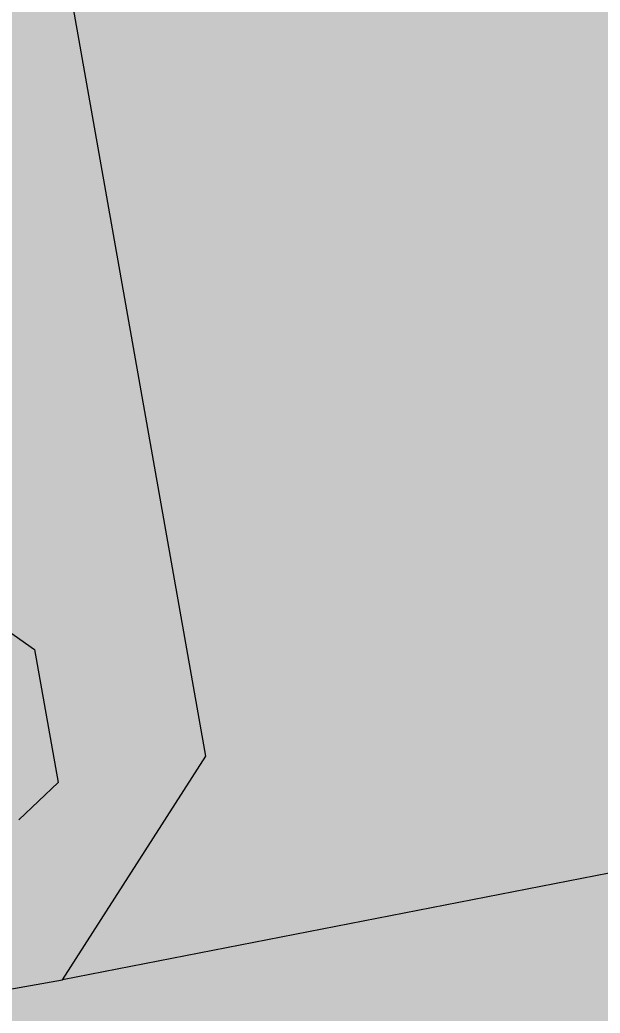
# Model space of a CAD drawing. Header units: millimetres. Extents: x 0 to 9483559, y -180456 to 305735.
# Drawn here: x 457319.24 to 457323.95, y 26984.81 to 26992.88 of the extents above; entities that cross this region are included whole.
import ezdxf
from ezdxf.enums import TextEntityAlignment as Align

# ---------------------------------------------------------------- set-up
doc = ezdxf.new("R2018")
doc.units = ezdxf.units.MM
for name, color, linetype, lineweight in [('АР_Маркер экспликации', 239, 'Continuous', 13), ('АР_Номер помещения', 250, 'Continuous', 9), ('АР_Размеры', 175, 'Continuous', 9), ('АР_Сущ Несущая стена', 250, 'Continuous', 50)]:
    doc.layers.add(name, color=color, linetype=linetype, lineweight=lineweight)
doc.layers.add('АР_Названия помещений', color=124, linetype='Continuous', lineweight=5, plot=False)
doc.layers.add('АР_Помещения_площадь', color=19, linetype='Continuous', lineweight=9, plot=False)
doc.styles.add('ISOCPEUR', font='', dxfattribs={"height": 250})
doc.styles.get("Standard").update_dxf_attribs({"font": 'GOST.TTF'})
doc.styles.get('ISOCPEUR').set_extended_font_data('ISOCPEUR', italic=True)

# ---------------------------------------------------------------- blocks, each defined once
blk = doc.blocks.new('*U333')
at = {"color": 7, "style": 'ISOCPEUR', "width": 0.7, "flags": 1}
blk.add_attdef('КАТЕГОРИЯ', (-499.1655, -2092.1864), '', height=250, dxfattribs=at)
at = {"layer": 'АР_Номер помещения', "color": 7, "style": 'ISOCPEUR', "width": 0.7}
blk.add_attdef('НОМЕР_ПОМЕЩЕНИЯ', text='', height=300, dxfattribs=at).set_placement((-13874.5004, 6637.5515), align=Align.MIDDLE_CENTER)
at = {"layer": 'АР_Помещения_площадь', "color": 7, "lineweight": 30, "width": 0.7, "flags": 104}
blk.add_attdef('ИМЯ_ПОМЕЩЕНИЯ', text='', height=100, dxfattribs=at).set_placement((157.6277, 1217.1414), align=Align.MIDDLE_CENTER)
at = {"layer": 'АР_Помещения_площадь', "color": 7, "style": 'ISOCPEUR', "width": 0.7}
blk.add_attdef('ПЛОЩАДЬ_ПОМЕЩЕНИЯ', text='', height=200, dxfattribs=at).set_placement((-12654.5821, 407.6716), align=Align.MIDDLE_RIGHT)
blk = doc.blocks.new('*U327')
at = {"color": 7, "style": 'ISOCPEUR', "width": 0.7, "flags": 1}
blk.add_attdef('КАТЕГОРИЯ', (-499.1655, -2092.1864), '', height=250, dxfattribs=at)
at = {"layer": 'АР_Номер помещения', "color": 7, "style": 'ISOCPEUR', "width": 0.7}
blk.add_attdef('НОМЕР_ПОМЕЩЕНИЯ', text='', height=300, dxfattribs=at).set_placement((-17424.9012, 1870.773), align=Align.MIDDLE_CENTER)
at = {"layer": 'АР_Помещения_площадь', "color": 7, "lineweight": 30, "width": 0.7, "flags": 104}
blk.add_attdef('ИМЯ_ПОМЕЩЕНИЯ', text='', height=100, dxfattribs=at).set_placement((157.6277, 1217.1414), align=Align.MIDDLE_CENTER)
at = {"layer": 'АР_Помещения_площадь', "color": 7, "style": 'ISOCPEUR', "width": 0.7}
blk.add_attdef('ПЛОЩАДЬ_ПОМЕЩЕНИЯ', text='', height=200, dxfattribs=at).set_placement((-12452.8113, 399.3563), align=Align.MIDDLE_RIGHT)

msp = doc.modelspace()

# ---------------------------------------------------------------- linework, layer by layer
at = {"layer": 'АР_Размеры', "color": 5, "lineweight": 9, "ltscale": 150}
msp.add_line((459358.7394, 27383.12), (457319.5867, 26985.0779), dxfattribs=at)
msp.add_line((459358.7394, 27383.12), (457319.5867, 26985.0779), dxfattribs=at)
msp.add_line((459358.7394, 27383.12), (457319.5867, 26985.0779), dxfattribs=at)
msp.add_line((459358.7394, 27383.12), (457319.5867, 26985.0779), dxfattribs=at)
msp.add_line((459358.7394, 27383.12), (457319.5867, 26985.0779), dxfattribs=at)
msp.add_line((459358.7394, 27383.12), (457319.5867, 26985.0779), dxfattribs=at)
msp.add_line((459358.7394, 27383.12), (457319.5867, 26985.0779), dxfattribs=at)
msp.add_line((459358.7394, 27383.12), (457319.5867, 26985.0779), dxfattribs=at)
msp.add_line((459358.7394, 27383.12), (457319.5867, 26985.0779), dxfattribs=at)
msp.add_line((459358.7394, 27383.12), (457319.5867, 26985.0779), dxfattribs=at)
msp.add_line((459358.7394, 27383.12), (457319.5867, 26985.0779), dxfattribs=at)
msp.add_line((459358.7394, 27383.12), (457319.5867, 26985.0779), dxfattribs=at)
msp.add_line((459358.7394, 27383.12), (457319.5867, 26985.0779), dxfattribs=at)
msp.add_line((459358.7394, 27383.12), (457319.5867, 26985.0779), dxfattribs=at)
msp.add_line((459358.7394, 27383.12), (457319.5867, 26985.0779), dxfattribs=at)
msp.add_line((459358.7394, 27383.12), (457319.5867, 26985.0779), dxfattribs=at)
msp.add_line((459358.7394, 27383.12), (457319.5867, 26985.0779), dxfattribs=at)
msp.add_line((459358.7394, 27383.12), (457319.5867, 26985.0779), dxfattribs=at)
msp.add_line((459358.7394, 27383.12), (457319.5867, 26985.0779), dxfattribs=at)
msp.add_line((459358.7394, 27383.12), (457319.5867, 26985.0779), dxfattribs=at)
msp.add_line((459358.7394, 27383.12), (457319.5867, 26985.0779), dxfattribs=at)
msp.add_line((459358.7394, 27383.12), (457319.5867, 26985.0779), dxfattribs=at)
msp.add_line((459358.7394, 27383.12), (457319.5867, 26985.0779), dxfattribs=at)
msp.add_line((459358.7394, 27383.12), (457319.5867, 26985.0779), dxfattribs=at)
msp.add_line((459358.7394, 27383.12), (457319.5867, 26985.0779), dxfattribs=at)
msp.add_line((459358.7394, 27383.12), (457319.5867, 26985.0779), dxfattribs=at)
msp.add_line((459358.7394, 27383.12), (457319.5867, 26985.0779), dxfattribs=at)
msp.add_line((459358.7394, 27383.12), (457319.5867, 26985.0779), dxfattribs=at)
msp.add_line((459358.7394, 27383.12), (457319.5867, 26985.0779), dxfattribs=at)
msp.add_line((459358.7394, 27383.12), (457319.5867, 26985.0779), dxfattribs=at)
msp.add_line((459358.7394, 27383.12), (457319.5867, 26985.0779), dxfattribs=at)
msp.add_line((459358.7394, 27383.12), (457319.5867, 26985.0779), dxfattribs=at)
msp.add_line((459358.7394, 27383.12), (457319.5867, 26985.0779), dxfattribs=at)
msp.add_line((459358.7394, 27383.12), (457319.5867, 26985.0779), dxfattribs=at)
msp.add_line((459358.7394, 27383.12), (457319.5867, 26985.0779), dxfattribs=at)
msp.add_line((459358.7394, 27383.12), (457319.5867, 26985.0779), dxfattribs=at)
msp.add_line((459358.7394, 27383.12), (457319.5867, 26985.0779), dxfattribs=at)
msp.add_line((459358.7394, 27383.12), (457319.5867, 26985.0779), dxfattribs=at)
msp.add_line((459358.7394, 27383.12), (457319.5867, 26985.0779), dxfattribs=at)
msp.add_line((459358.7394, 27383.12), (457319.5867, 26985.0779), dxfattribs=at)
msp.add_line((459358.7394, 27383.12), (457319.5867, 26985.0779), dxfattribs=at)
msp.add_line((459358.7394, 27383.12), (457319.5867, 26985.0779), dxfattribs=at)
msp.add_line((459358.7394, 27383.12), (457319.5867, 26985.0779), dxfattribs=at)
msp.add_line((459358.7394, 27383.12), (457319.5867, 26985.0779), dxfattribs=at)
msp.add_line((459358.7394, 27383.12), (457319.5867, 26985.0779), dxfattribs=at)
msp.add_line((459358.7394, 27383.12), (457319.5867, 26985.0779), dxfattribs=at)
msp.add_line((459358.7394, 27383.12), (457319.5867, 26985.0779), dxfattribs=at)
msp.add_line((459358.7394, 27383.12), (457319.5867, 26985.0779), dxfattribs=at)
msp.add_line((459358.7394, 27383.12), (457319.5867, 26985.0779), dxfattribs=at)
msp.add_line((459358.7394, 27383.12), (457319.5867, 26985.0779), dxfattribs=at)
msp.add_line((459358.7394, 27383.12), (457319.5867, 26985.0779), dxfattribs=at)
msp.add_line((459358.7394, 27383.12), (457319.5867, 26985.0779), dxfattribs=at)
msp.add_line((459358.7394, 27383.12), (457319.5867, 26985.0779), dxfattribs=at)
msp.add_line((459358.7394, 27383.12), (457319.5867, 26985.0779), dxfattribs=at)
msp.add_line((459358.7394, 27383.12), (457319.5867, 26985.0779), dxfattribs=at)
msp.add_line((459358.7394, 27383.12), (457319.5867, 26985.0779), dxfattribs=at)
msp.add_line((459358.7394, 27383.12), (457319.5867, 26985.0779), dxfattribs=at)
msp.add_line((459358.7394, 27383.12), (457319.5867, 26985.0779), dxfattribs=at)
msp.add_line((459358.7394, 27383.12), (457319.5867, 26985.0779), dxfattribs=at)
msp.add_line((459358.7394, 27383.12), (457319.5867, 26985.0779), dxfattribs=at)
msp.add_line((459358.7394, 27383.12), (457319.5867, 26985.0779), dxfattribs=at)
msp.add_line((459358.7394, 27383.12), (457319.5867, 26985.0779), dxfattribs=at)
msp.add_line((459358.7394, 27383.12), (457319.5867, 26985.0779), dxfattribs=at)
msp.add_line((459358.7394, 27383.12), (457319.5867, 26985.0779), dxfattribs=at)
msp.add_line((459358.7394, 27383.12), (457319.5867, 26985.0779), dxfattribs=at)
msp.add_line((459358.7394, 27383.12), (457319.5867, 26985.0779), dxfattribs=at)
msp.add_line((459358.7394, 27383.12), (457319.5867, 26985.0779), dxfattribs=at)
msp.add_line((459358.7394, 27383.12), (457319.5867, 26985.0779), dxfattribs=at)
msp.add_line((459358.7394, 27383.12), (457319.5867, 26985.0779), dxfattribs=at)
msp.add_line((459358.7394, 27383.12), (457319.5867, 26985.0779), dxfattribs=at)
msp.add_line((459358.7394, 27383.12), (457319.5867, 26985.0779), dxfattribs=at)
msp.add_line((459358.7394, 27383.12), (457319.5867, 26985.0779), dxfattribs=at)
msp.add_line((459358.7394, 27383.12), (457319.5867, 26985.0779), dxfattribs=at)
msp.add_line((459358.7394, 27383.12), (457319.5867, 26985.0779), dxfattribs=at)
msp.add_line((459358.7394, 27383.12), (457319.5867, 26985.0779), dxfattribs=at)
msp.add_line((459358.7394, 27383.12), (457319.5867, 26985.0779), dxfattribs=at)
msp.add_line((459358.7394, 27383.12), (457319.5867, 26985.0779), dxfattribs=at)
msp.add_line((459358.7394, 27383.12), (457319.5867, 26985.0779), dxfattribs=at)
msp.add_line((459358.7394, 27383.12), (457319.5867, 26985.0779), dxfattribs=at)
msp.add_line((459358.7394, 27383.12), (457319.5867, 26985.0779), dxfattribs=at)
msp.add_line((459358.7394, 27383.12), (457319.5867, 26985.0779), dxfattribs=at)
msp.add_line((459358.7394, 27383.12), (457319.5867, 26985.0779), dxfattribs=at)
msp.add_line((459358.7394, 27383.12), (457319.5867, 26985.0779), dxfattribs=at)
msp.add_line((459358.7394, 27383.12), (457319.5867, 26985.0779), dxfattribs=at)
msp.add_line((459358.7394, 27383.12), (457319.5867, 26985.0779), dxfattribs=at)
msp.add_line((459358.7394, 27383.12), (457319.5867, 26985.0779), dxfattribs=at)
msp.add_line((459358.7394, 27383.12), (457319.5867, 26985.0779), dxfattribs=at)
msp.add_line((459358.7394, 27383.12), (457319.5867, 26985.0779), dxfattribs=at)
msp.add_line((459358.7394, 27383.12), (457319.5867, 26985.0779), dxfattribs=at)
msp.add_line((459358.7394, 27383.12), (457319.5867, 26985.0779), dxfattribs=at)
msp.add_line((459358.7394, 27383.12), (457319.5867, 26985.0779), dxfattribs=at)
msp.add_line((459358.7394, 27383.12), (457319.5867, 26985.0779), dxfattribs=at)
msp.add_line((459358.7394, 27383.12), (457319.5867, 26985.0779), dxfattribs=at)
msp.add_line((459358.7394, 27383.12), (457319.5867, 26985.0779), dxfattribs=at)
msp.add_line((459358.7394, 27383.12), (457319.5867, 26985.0779), dxfattribs=at)
msp.add_line((459358.7394, 27383.12), (457319.5867, 26985.0779), dxfattribs=at)
msp.add_line((459358.7394, 27383.12), (457319.5867, 26985.0779), dxfattribs=at)
msp.add_line((459358.7394, 27383.12), (457319.5867, 26985.0779), dxfattribs=at)
msp.add_line((459358.7394, 27383.12), (457319.5867, 26985.0779), dxfattribs=at)
msp.add_line((459358.7394, 27383.12), (457319.5867, 26985.0779), dxfattribs=at)
msp.add_line((459358.7394, 27383.12), (457319.5867, 26985.0779), dxfattribs=at)
msp.add_line((459358.7394, 27383.12), (457319.5867, 26985.0779), dxfattribs=at)
msp.add_line((459358.7394, 27383.12), (457319.5867, 26985.0779), dxfattribs=at)
msp.add_line((459358.7394, 27383.12), (457319.5867, 26985.0779), dxfattribs=at)
msp.add_line((459358.7394, 27383.12), (457319.5867, 26985.0779), dxfattribs=at)
msp.add_line((459358.7394, 27383.12), (457319.5867, 26985.0779), dxfattribs=at)
msp.add_line((459358.7394, 27383.12), (457319.5867, 26985.0779), dxfattribs=at)
msp.add_line((459358.7394, 27383.12), (457319.5867, 26985.0779), dxfattribs=at)
msp.add_line((459358.7394, 27383.12), (457319.5867, 26985.0779), dxfattribs=at)
msp.add_line((459358.7394, 27383.12), (457319.5867, 26985.0779), dxfattribs=at)
msp.add_line((459358.7394, 27383.12), (457319.5867, 26985.0779), dxfattribs=at)
msp.add_line((459358.7394, 27383.12), (457319.5867, 26985.0779), dxfattribs=at)
msp.add_line((459358.7394, 27383.12), (457319.5867, 26985.0779), dxfattribs=at)
msp.add_line((459358.7394, 27383.12), (457319.5867, 26985.0779), dxfattribs=at)
msp.add_line((459358.7394, 27383.12), (457319.5867, 26985.0779), dxfattribs=at)
msp.add_line((459358.7394, 27383.12), (457319.5867, 26985.0779), dxfattribs=at)
msp.add_line((459358.7394, 27383.12), (457319.5867, 26985.0779), dxfattribs=at)
msp.add_line((459358.7394, 27383.12), (457319.5867, 26985.0779), dxfattribs=at)
msp.add_line((459358.7394, 27383.12), (457319.5867, 26985.0779), dxfattribs=at)
msp.add_line((459358.7394, 27383.12), (457319.5867, 26985.0779), dxfattribs=at)
msp.add_line((459358.7394, 27383.12), (457319.5867, 26985.0779), dxfattribs=at)
msp.add_line((459358.7394, 27383.12), (457319.5867, 26985.0779), dxfattribs=at)
msp.add_line((459358.7394, 27383.12), (457319.5867, 26985.0779), dxfattribs=at)
msp.add_line((459358.7394, 27383.12), (457319.5867, 26985.0779), dxfattribs=at)
msp.add_line((459358.7394, 27383.12), (457319.5867, 26985.0779), dxfattribs=at)
msp.add_line((459358.7394, 27383.12), (457319.5867, 26985.0779), dxfattribs=at)
msp.add_line((459358.7394, 27383.12), (457319.5867, 26985.0779), dxfattribs=at)
msp.add_line((459358.7394, 27383.12), (457319.5867, 26985.0779), dxfattribs=at)
msp.add_line((459358.7394, 27383.12), (457319.5867, 26985.0779), dxfattribs=at)
msp.add_line((459358.7394, 27383.12), (457319.5867, 26985.0779), dxfattribs=at)
msp.add_line((459358.7394, 27383.12), (457319.5867, 26985.0779), dxfattribs=at)
msp.add_line((459358.7394, 27383.12), (457319.5867, 26985.0779), dxfattribs=at)
msp.add_line((459358.7394, 27383.12), (457319.5867, 26985.0779), dxfattribs=at)
msp.add_line((459358.7394, 27383.12), (457319.5867, 26985.0779), dxfattribs=at)
msp.add_line((459358.7394, 27383.12), (457319.5867, 26985.0779), dxfattribs=at)
msp.add_line((459358.7394, 27383.12), (457319.5867, 26985.0779), dxfattribs=at)
msp.add_line((459358.7394, 27383.12), (457319.5867, 26985.0779), dxfattribs=at)
msp.add_line((459358.7394, 27383.12), (457319.5867, 26985.0779), dxfattribs=at)
msp.add_line((459358.7394, 27383.12), (457319.5867, 26985.0779), dxfattribs=at)
msp.add_line((459358.7394, 27383.12), (457319.5867, 26985.0779), dxfattribs=at)
msp.add_line((459358.7394, 27383.12), (457319.5867, 26985.0779), dxfattribs=at)
msp.add_line((459358.7394, 27383.12), (457319.5867, 26985.0779), dxfattribs=at)
msp.add_line((459358.7394, 27383.12), (457319.5867, 26985.0779), dxfattribs=at)
msp.add_line((459358.7394, 27383.12), (457319.5867, 26985.0779), dxfattribs=at)
msp.add_line((459358.7394, 27383.12), (457319.5867, 26985.0779), dxfattribs=at)
msp.add_line((459358.7394, 27383.12), (457319.5867, 26985.0779), dxfattribs=at)
msp.add_line((459358.7394, 27383.12), (457319.5867, 26985.0779), dxfattribs=at)
msp.add_line((459358.7394, 27383.12), (457319.5867, 26985.0779), dxfattribs=at)
msp.add_line((459358.7394, 27383.12), (457319.5867, 26985.0779), dxfattribs=at)
msp.add_line((459358.7394, 27383.12), (457319.5867, 26985.0779), dxfattribs=at)
msp.add_line((459358.7394, 27383.12), (457319.5867, 26985.0779), dxfattribs=at)
msp.add_line((459358.7394, 27383.12), (457319.5867, 26985.0779), dxfattribs=at)
msp.add_line((459358.7394, 27383.12), (457319.5867, 26985.0779), dxfattribs=at)
msp.add_line((459358.7394, 27383.12), (457319.5867, 26985.0779), dxfattribs=at)
msp.add_line((459358.7394, 27383.12), (457319.5867, 26985.0779), dxfattribs=at)
msp.add_line((459358.7394, 27383.12), (457319.5867, 26985.0779), dxfattribs=at)
msp.add_line((459358.7394, 27383.12), (457319.5867, 26985.0779), dxfattribs=at)
msp.add_line((459358.7394, 27383.12), (457319.5867, 26985.0779), dxfattribs=at)
msp.add_line((459358.7394, 27383.12), (457319.5867, 26985.0779), dxfattribs=at)
msp.add_line((459358.7394, 27383.12), (457319.5867, 26985.0779), dxfattribs=at)
msp.add_line((459358.7394, 27383.12), (457319.5867, 26985.0779), dxfattribs=at)
msp.add_line((459358.7394, 27383.12), (457319.5867, 26985.0779), dxfattribs=at)
msp.add_line((459358.7394, 27383.12), (457319.5867, 26985.0779), dxfattribs=at)
msp.add_line((459358.7394, 27383.12), (457319.5867, 26985.0779), dxfattribs=at)
msp.add_line((459358.7394, 27383.12), (457319.5867, 26985.0779), dxfattribs=at)
msp.add_line((459358.7394, 27383.12), (457319.5867, 26985.0779), dxfattribs=at)
msp.add_line((459358.7394, 27383.12), (457319.5867, 26985.0779), dxfattribs=at)
msp.add_line((459358.7394, 27383.12), (457319.5867, 26985.0779), dxfattribs=at)
msp.add_line((459358.7394, 27383.12), (457319.5867, 26985.0779), dxfattribs=at)
msp.add_line((459358.7394, 27383.12), (457319.5867, 26985.0779), dxfattribs=at)
msp.add_line((459358.7394, 27383.12), (457319.5867, 26985.0779), dxfattribs=at)
msp.add_line((459358.7394, 27383.12), (457319.5867, 26985.0779), dxfattribs=at)
msp.add_line((459358.7394, 27383.12), (457319.5867, 26985.0779), dxfattribs=at)
msp.add_line((459358.7394, 27383.12), (457319.5867, 26985.0779), dxfattribs=at)
msp.add_line((459358.7394, 27383.12), (457319.5867, 26985.0779), dxfattribs=at)
at = {"layer": 'АР_Размеры', "color": 5, "lineweight": 9, "ltscale": 100, "transparency": 33554687}
for points in [[(457259.4617, 26974.4215), (457319.5867, 26985.0779), (457320.7507, 26986.8939), (457318.3889, 27000.2196)], [(457259.4617, 26974.4215), (457319.5867, 26985.0779), (457320.7507, 26986.8939), (457318.3889, 27000.2196)], [(457259.4617, 26974.4215), (457319.5867, 26985.0779), (457320.7507, 26986.8939), (457318.3889, 27000.2196)], [(457259.4617, 26974.4215), (457319.5867, 26985.0779), (457320.7507, 26986.8939), (457318.3889, 27000.2196)], [(457259.4617, 26974.4215), (457319.5867, 26985.0779), (457320.7507, 26986.8939), (457318.3889, 27000.2196)], [(457259.4617, 26974.4215), (457319.5867, 26985.0779), (457320.7507, 26986.8939), (457318.3889, 27000.2196)], [(457259.4617, 26974.4215), (457319.5867, 26985.0779), (457320.7507, 26986.8939), (457318.3889, 27000.2196)], [(457259.4617, 26974.4215), (457319.5867, 26985.0779), (457320.7507, 26986.8939), (457318.3889, 27000.2196)], [(457259.4617, 26974.4215), (457319.5867, 26985.0779), (457320.7507, 26986.8939), (457318.3889, 27000.2196)], [(457259.4617, 26974.4215), (457319.5867, 26985.0779), (457320.7507, 26986.8939), (457318.3889, 27000.2196)], [(457259.4617, 26974.4215), (457319.5867, 26985.0779), (457320.7507, 26986.8939), (457318.3889, 27000.2196)], [(457259.4617, 26974.4215), (457319.5867, 26985.0779), (457320.7507, 26986.8939), (457318.3889, 27000.2196)], [(457259.4617, 26974.4215), (457319.5867, 26985.0779), (457320.7507, 26986.8939), (457318.3889, 27000.2196)], [(457259.4617, 26974.4215), (457319.5867, 26985.0779), (457320.7507, 26986.8939), (457318.3889, 27000.2196)], [(457259.4617, 26974.4215), (457319.5867, 26985.0779), (457320.7507, 26986.8939), (457318.3889, 27000.2196)], [(457259.4617, 26974.4215), (457319.5867, 26985.0779), (457320.7507, 26986.8939), (457318.3889, 27000.2196)], [(457259.4617, 26974.4215), (457319.5867, 26985.0779), (457320.7507, 26986.8939), (457318.3889, 27000.2196)], [(457259.4617, 26974.4215), (457319.5867, 26985.0779), (457320.7507, 26986.8939), (457318.3889, 27000.2196)], [(457259.4617, 26974.4215), (457319.5867, 26985.0779), (457320.7507, 26986.8939), (457318.3889, 27000.2196)], [(457259.4617, 26974.4215), (457319.5867, 26985.0779), (457320.7507, 26986.8939), (457318.3889, 27000.2196)], [(457259.4617, 26974.4215), (457319.5867, 26985.0779), (457320.7507, 26986.8939), (457318.3889, 27000.2196)], [(457259.4617, 26974.4215), (457319.5867, 26985.0779), (457320.7507, 26986.8939), (457318.3889, 27000.2196)], [(457259.4617, 26974.4215), (457319.5867, 26985.0779), (457320.7507, 26986.8939), (457318.3889, 27000.2196)], [(457259.4617, 26974.4215), (457319.5867, 26985.0779), (457320.7507, 26986.8939), (457318.3889, 27000.2196)], [(457259.4617, 26974.4215), (457319.5867, 26985.0779), (457320.7507, 26986.8939), (457318.3889, 27000.2196)], [(457259.4617, 26974.4215), (457319.5867, 26985.0779), (457320.7507, 26986.8939), (457318.3889, 27000.2196)], [(457259.4617, 26974.4215), (457319.5867, 26985.0779), (457320.7507, 26986.8939), (457318.3889, 27000.2196)], [(457259.4617, 26974.4215), (457319.5867, 26985.0779), (457320.7507, 26986.8939), (457318.3889, 27000.2196)], [(457259.4617, 26974.4215), (457319.5867, 26985.0779), (457320.7507, 26986.8939), (457318.3889, 27000.2196)], [(457259.4617, 26974.4215), (457319.5867, 26985.0779), (457320.7507, 26986.8939), (457318.3889, 27000.2196)], [(457259.4617, 26974.4215), (457319.5867, 26985.0779), (457320.7507, 26986.8939), (457318.3889, 27000.2196)], [(457259.4617, 26974.4215), (457319.5867, 26985.0779), (457320.7507, 26986.8939), (457318.3889, 27000.2196)], [(457259.4617, 26974.4215), (457319.5867, 26985.0779), (457320.7507, 26986.8939), (457318.3889, 27000.2196)], [(457259.4617, 26974.4215), (457319.5867, 26985.0779), (457320.7507, 26986.8939), (457318.3889, 27000.2196)], [(457259.4617, 26974.4215), (457319.5867, 26985.0779), (457320.7507, 26986.8939), (457318.3889, 27000.2196)], [(457259.4617, 26974.4215), (457319.5867, 26985.0779), (457320.7507, 26986.8939), (457318.3889, 27000.2196)], [(457259.4617, 26974.4215), (457319.5867, 26985.0779), (457320.7507, 26986.8939), (457318.3889, 27000.2196)], [(457259.4617, 26974.4215), (457319.5867, 26985.0779), (457320.7507, 26986.8939), (457318.3889, 27000.2196)], [(457259.4617, 26974.4215), (457319.5867, 26985.0779), (457320.7507, 26986.8939), (457318.3889, 27000.2196)], [(457259.4617, 26974.4215), (457319.5867, 26985.0779), (457320.7507, 26986.8939), (457318.3889, 27000.2196)], [(457259.4617, 26974.4215), (457319.5867, 26985.0779), (457320.7507, 26986.8939), (457318.3889, 27000.2196)], [(457259.4617, 26974.4215), (457319.5867, 26985.0779), (457320.7507, 26986.8939), (457318.3889, 27000.2196)], [(457259.4617, 26974.4215), (457319.5867, 26985.0779), (457320.7507, 26986.8939), (457318.3889, 27000.2196)], [(457259.4617, 26974.4215), (457319.5867, 26985.0779), (457320.7507, 26986.8939), (457318.3889, 27000.2196)], [(457259.4617, 26974.4215), (457319.5867, 26985.0779), (457320.7507, 26986.8939), (457318.3889, 27000.2196)], [(457259.4617, 26974.4215), (457319.5867, 26985.0779), (457320.7507, 26986.8939), (457318.3889, 27000.2196)], [(457259.4617, 26974.4215), (457319.5867, 26985.0779), (457320.7507, 26986.8939), (457318.3889, 27000.2196)], [(457259.4617, 26974.4215), (457319.5867, 26985.0779), (457320.7507, 26986.8939), (457318.3889, 27000.2196)], [(457259.4617, 26974.4215), (457319.5867, 26985.0779), (457320.7507, 26986.8939), (457318.3889, 27000.2196)], [(457259.4617, 26974.4215), (457319.5867, 26985.0779), (457320.7507, 26986.8939), (457318.3889, 27000.2196)], [(457259.4617, 26974.4215), (457319.5867, 26985.0779), (457320.7507, 26986.8939), (457318.3889, 27000.2196)], [(457259.4617, 26974.4215), (457319.5867, 26985.0779), (457320.7507, 26986.8939), (457318.3889, 27000.2196)], [(457259.4617, 26974.4215), (457319.5867, 26985.0779), (457320.7507, 26986.8939), (457318.3889, 27000.2196)], [(457259.4617, 26974.4215), (457319.5867, 26985.0779), (457320.7507, 26986.8939), (457318.3889, 27000.2196)], [(457259.4617, 26974.4215), (457319.5867, 26985.0779), (457320.7507, 26986.8939), (457318.3889, 27000.2196)], [(457259.4617, 26974.4215), (457319.5867, 26985.0779), (457320.7507, 26986.8939), (457318.3889, 27000.2196)], [(457259.4617, 26974.4215), (457319.5867, 26985.0779), (457320.7507, 26986.8939), (457318.3889, 27000.2196)], [(457259.4617, 26974.4215), (457319.5867, 26985.0779), (457320.7507, 26986.8939), (457318.3889, 27000.2196)], [(457259.4617, 26974.4215), (457319.5867, 26985.0779), (457320.7507, 26986.8939), (457318.3889, 27000.2196)], [(457259.4617, 26974.4215), (457319.5867, 26985.0779), (457320.7507, 26986.8939), (457318.3889, 27000.2196)], [(457259.4617, 26974.4215), (457319.5867, 26985.0779), (457320.7507, 26986.8939), (457318.3889, 27000.2196)], [(457259.4617, 26974.4215), (457319.5867, 26985.0779), (457320.7507, 26986.8939), (457318.3889, 27000.2196)], [(457259.4617, 26974.4215), (457319.5867, 26985.0779), (457320.7507, 26986.8939), (457318.3889, 27000.2196)], [(457259.4617, 26974.4215), (457319.5867, 26985.0779), (457320.7507, 26986.8939), (457318.3889, 27000.2196)], [(457259.4617, 26974.4215), (457319.5867, 26985.0779), (457320.7507, 26986.8939), (457318.3889, 27000.2196)], [(457259.4617, 26974.4215), (457319.5867, 26985.0779), (457320.7507, 26986.8939), (457318.3889, 27000.2196)], [(457259.4617, 26974.4215), (457319.5867, 26985.0779), (457320.7507, 26986.8939), (457318.3889, 27000.2196)], [(457259.4617, 26974.4215), (457319.5867, 26985.0779), (457320.7507, 26986.8939), (457318.3889, 27000.2196)], [(457259.4617, 26974.4215), (457319.5867, 26985.0779), (457320.7507, 26986.8939), (457318.3889, 27000.2196)], [(457259.4617, 26974.4215), (457319.5867, 26985.0779), (457320.7507, 26986.8939), (457318.3889, 27000.2196)], [(457259.4617, 26974.4215), (457319.5867, 26985.0779), (457320.7507, 26986.8939), (457318.3889, 27000.2196)], [(457259.4617, 26974.4215), (457319.5867, 26985.0779), (457320.7507, 26986.8939), (457318.3889, 27000.2196)], [(457259.4617, 26974.4215), (457319.5867, 26985.0779), (457320.7507, 26986.8939), (457318.3889, 27000.2196)], [(457259.4617, 26974.4215), (457319.5867, 26985.0779), (457320.7507, 26986.8939), (457318.3889, 27000.2196)], [(457259.4617, 26974.4215), (457319.5867, 26985.0779), (457320.7507, 26986.8939), (457318.3889, 27000.2196)], [(457259.4617, 26974.4215), (457319.5867, 26985.0779), (457320.7507, 26986.8939), (457318.3889, 27000.2196)], [(457259.4617, 26974.4215), (457319.5867, 26985.0779), (457320.7507, 26986.8939), (457318.3889, 27000.2196)], [(457259.4617, 26974.4215), (457319.5867, 26985.0779), (457320.7507, 26986.8939), (457318.3889, 27000.2196)], [(457259.4617, 26974.4215), (457319.5867, 26985.0779), (457320.7507, 26986.8939), (457318.3889, 27000.2196)], [(457259.4617, 26974.4215), (457319.5867, 26985.0779), (457320.7507, 26986.8939), (457318.3889, 27000.2196)], [(457259.4617, 26974.4215), (457319.5867, 26985.0779), (457320.7507, 26986.8939), (457318.3889, 27000.2196)], [(457259.4617, 26974.4215), (457319.5867, 26985.0779), (457320.7507, 26986.8939), (457318.3889, 27000.2196)], [(457259.4617, 26974.4215), (457319.5867, 26985.0779), (457320.7507, 26986.8939), (457318.3889, 27000.2196)], [(457259.4617, 26974.4215), (457319.5867, 26985.0779), (457320.7507, 26986.8939), (457318.3889, 27000.2196)], [(457259.4617, 26974.4215), (457319.5867, 26985.0779), (457320.7507, 26986.8939), (457318.3889, 27000.2196)], [(457259.4617, 26974.4215), (457319.5867, 26985.0779), (457320.7507, 26986.8939), (457318.3889, 27000.2196)], [(457259.4617, 26974.4215), (457319.5867, 26985.0779), (457320.7507, 26986.8939), (457318.3889, 27000.2196)], [(457259.4617, 26974.4215), (457319.5867, 26985.0779), (457320.7507, 26986.8939), (457318.3889, 27000.2196)], [(457259.4617, 26974.4215), (457319.5867, 26985.0779), (457320.7507, 26986.8939), (457318.3889, 27000.2196)], [(457259.4617, 26974.4215), (457319.5867, 26985.0779), (457320.7507, 26986.8939), (457318.3889, 27000.2196)], [(457259.4617, 26974.4215), (457319.5867, 26985.0779), (457320.7507, 26986.8939), (457318.3889, 27000.2196)], [(457259.4617, 26974.4215), (457319.5867, 26985.0779), (457320.7507, 26986.8939), (457318.3889, 27000.2196)], [(457259.4617, 26974.4215), (457319.5867, 26985.0779), (457320.7507, 26986.8939), (457318.3889, 27000.2196)], [(457259.4617, 26974.4215), (457319.5867, 26985.0779), (457320.7507, 26986.8939), (457318.3889, 27000.2196)], [(457259.4617, 26974.4215), (457319.5867, 26985.0779), (457320.7507, 26986.8939), (457318.3889, 27000.2196)], [(457259.4617, 26974.4215), (457319.5867, 26985.0779), (457320.7507, 26986.8939), (457318.3889, 27000.2196)], [(457259.4617, 26974.4215), (457319.5867, 26985.0779), (457320.7507, 26986.8939), (457318.3889, 27000.2196)], [(457259.4617, 26974.4215), (457319.5867, 26985.0779), (457320.7507, 26986.8939), (457318.3889, 27000.2196)], [(457259.4617, 26974.4215), (457319.5867, 26985.0779), (457320.7507, 26986.8939), (457318.3889, 27000.2196)], [(457259.4617, 26974.4215), (457319.5867, 26985.0779), (457320.7507, 26986.8939), (457318.3889, 27000.2196)], [(457259.4617, 26974.4215), (457319.5867, 26985.0779), (457320.7507, 26986.8939), (457318.3889, 27000.2196)], [(457259.4617, 26974.4215), (457319.5867, 26985.0779), (457320.7507, 26986.8939), (457318.3889, 27000.2196)], [(457259.4617, 26974.4215), (457319.5867, 26985.0779), (457320.7507, 26986.8939), (457318.3889, 27000.2196)], [(457259.4617, 26974.4215), (457319.5867, 26985.0779), (457320.7507, 26986.8939), (457318.3889, 27000.2196)], [(457259.4617, 26974.4215), (457319.5867, 26985.0779), (457320.7507, 26986.8939), (457318.3889, 27000.2196)], [(457259.4617, 26974.4215), (457319.5867, 26985.0779), (457320.7507, 26986.8939), (457318.3889, 27000.2196)], [(457259.4617, 26974.4215), (457319.5867, 26985.0779), (457320.7507, 26986.8939), (457318.3889, 27000.2196)], [(457259.4617, 26974.4215), (457319.5867, 26985.0779), (457320.7507, 26986.8939), (457318.3889, 27000.2196)], [(457259.4617, 26974.4215), (457319.5867, 26985.0779), (457320.7507, 26986.8939), (457318.3889, 27000.2196)], [(457259.4617, 26974.4215), (457319.5867, 26985.0779), (457320.7507, 26986.8939), (457318.3889, 27000.2196)], [(457259.4617, 26974.4215), (457319.5867, 26985.0779), (457320.7507, 26986.8939), (457318.3889, 27000.2196)], [(457259.4617, 26974.4215), (457319.5867, 26985.0779), (457320.7507, 26986.8939), (457318.3889, 27000.2196)], [(457259.4617, 26974.4215), (457319.5867, 26985.0779), (457320.7507, 26986.8939), (457318.3889, 27000.2196)], [(457259.4617, 26974.4215), (457319.5867, 26985.0779), (457320.7507, 26986.8939), (457318.3889, 27000.2196)], [(457259.4617, 26974.4215), (457319.5867, 26985.0779), (457320.7507, 26986.8939), (457318.3889, 27000.2196)], [(457259.4617, 26974.4215), (457319.5867, 26985.0779), (457320.7507, 26986.8939), (457318.3889, 27000.2196)], [(457259.4617, 26974.4215), (457319.5867, 26985.0779), (457320.7507, 26986.8939), (457318.3889, 27000.2196)], [(457259.4617, 26974.4215), (457319.5867, 26985.0779), (457320.7507, 26986.8939), (457318.3889, 27000.2196)], [(457259.4617, 26974.4215), (457319.5867, 26985.0779), (457320.7507, 26986.8939), (457318.3889, 27000.2196)], [(457259.4617, 26974.4215), (457319.5867, 26985.0779), (457320.7507, 26986.8939), (457318.3889, 27000.2196)], [(457259.4617, 26974.4215), (457319.5867, 26985.0779), (457320.7507, 26986.8939), (457318.3889, 27000.2196)], [(457259.4617, 26974.4215), (457319.5867, 26985.0779), (457320.7507, 26986.8939), (457318.3889, 27000.2196)], [(457259.4617, 26974.4215), (457319.5867, 26985.0779), (457320.7507, 26986.8939), (457318.3889, 27000.2196)], [(457259.4617, 26974.4215), (457319.5867, 26985.0779), (457320.7507, 26986.8939), (457318.3889, 27000.2196)], [(457259.4617, 26974.4215), (457319.5867, 26985.0779), (457320.7507, 26986.8939), (457318.3889, 27000.2196)], [(457259.4617, 26974.4215), (457319.5867, 26985.0779), (457320.7507, 26986.8939), (457318.3889, 27000.2196)], [(457259.4617, 26974.4215), (457319.5867, 26985.0779), (457320.7507, 26986.8939), (457318.3889, 27000.2196)], [(457259.4617, 26974.4215), (457319.5867, 26985.0779), (457320.7507, 26986.8939), (457318.3889, 27000.2196)], [(457259.4617, 26974.4215), (457319.5867, 26985.0779), (457320.7507, 26986.8939), (457318.3889, 27000.2196)], [(457259.4617, 26974.4215), (457319.5867, 26985.0779), (457320.7507, 26986.8939), (457318.3889, 27000.2196)], [(457259.4617, 26974.4215), (457319.5867, 26985.0779), (457320.7507, 26986.8939), (457318.3889, 27000.2196)], [(457259.4617, 26974.4215), (457319.5867, 26985.0779), (457320.7507, 26986.8939), (457318.3889, 27000.2196)], [(457259.4617, 26974.4215), (457319.5867, 26985.0779), (457320.7507, 26986.8939), (457318.3889, 27000.2196)], [(457259.4617, 26974.4215), (457319.5867, 26985.0779), (457320.7507, 26986.8939), (457318.3889, 27000.2196)], [(457259.4617, 26974.4215), (457319.5867, 26985.0779), (457320.7507, 26986.8939), (457318.3889, 27000.2196)], [(457259.4617, 26974.4215), (457319.5867, 26985.0779), (457320.7507, 26986.8939), (457318.3889, 27000.2196)], [(457259.4617, 26974.4215), (457319.5867, 26985.0779), (457320.7507, 26986.8939), (457318.3889, 27000.2196)], [(457259.4617, 26974.4215), (457319.5867, 26985.0779), (457320.7507, 26986.8939), (457318.3889, 27000.2196)], [(457259.4617, 26974.4215), (457319.5867, 26985.0779), (457320.7507, 26986.8939), (457318.3889, 27000.2196)], [(457259.4617, 26974.4215), (457319.5867, 26985.0779), (457320.7507, 26986.8939), (457318.3889, 27000.2196)], [(457259.4617, 26974.4215), (457319.5867, 26985.0779), (457320.7507, 26986.8939), (457318.3889, 27000.2196)], [(457259.4617, 26974.4215), (457319.5867, 26985.0779), (457320.7507, 26986.8939), (457318.3889, 27000.2196)], [(457259.4617, 26974.4215), (457319.5867, 26985.0779), (457320.7507, 26986.8939), (457318.3889, 27000.2196)], [(457259.4617, 26974.4215), (457319.5867, 26985.0779), (457320.7507, 26986.8939), (457318.3889, 27000.2196)], [(457259.4617, 26974.4215), (457319.5867, 26985.0779), (457320.7507, 26986.8939), (457318.3889, 27000.2196)], [(457259.4617, 26974.4215), (457319.5867, 26985.0779), (457320.7507, 26986.8939), (457318.3889, 27000.2196)], [(457259.4617, 26974.4215), (457319.5867, 26985.0779), (457320.7507, 26986.8939), (457318.3889, 27000.2196)], [(457259.4617, 26974.4215), (457319.5867, 26985.0779), (457320.7507, 26986.8939), (457318.3889, 27000.2196)], [(457259.4617, 26974.4215), (457319.5867, 26985.0779), (457320.7507, 26986.8939), (457318.3889, 27000.2196)], [(457259.4617, 26974.4215), (457319.5867, 26985.0779), (457320.7507, 26986.8939), (457318.3889, 27000.2196)], [(457259.4617, 26974.4215), (457319.5867, 26985.0779), (457320.7507, 26986.8939), (457318.3889, 27000.2196)], [(457259.4617, 26974.4215), (457319.5867, 26985.0779), (457320.7507, 26986.8939), (457318.3889, 27000.2196)], [(457259.4617, 26974.4215), (457319.5867, 26985.0779), (457320.7507, 26986.8939), (457318.3889, 27000.2196)], [(457259.4617, 26974.4215), (457319.5867, 26985.0779), (457320.7507, 26986.8939), (457318.3889, 27000.2196)], [(457259.4617, 26974.4215), (457319.5867, 26985.0779), (457320.7507, 26986.8939), (457318.3889, 27000.2196)], [(457259.4617, 26974.4215), (457319.5867, 26985.0779), (457320.7507, 26986.8939), (457318.3889, 27000.2196)], [(457259.4617, 26974.4215), (457319.5867, 26985.0779), (457320.7507, 26986.8939), (457318.3889, 27000.2196)], [(457259.4617, 26974.4215), (457319.5867, 26985.0779), (457320.7507, 26986.8939), (457318.3889, 27000.2196)], [(457259.4617, 26974.4215), (457319.5867, 26985.0779), (457320.7507, 26986.8939), (457318.3889, 27000.2196)], [(457259.4617, 26974.4215), (457319.5867, 26985.0779), (457320.7507, 26986.8939), (457318.3889, 27000.2196)], [(457259.4617, 26974.4215), (457319.5867, 26985.0779), (457320.7507, 26986.8939), (457318.3889, 27000.2196)], [(457259.4617, 26974.4215), (457319.5867, 26985.0779), (457320.7507, 26986.8939), (457318.3889, 27000.2196)], [(457259.4617, 26974.4215), (457319.5867, 26985.0779), (457320.7507, 26986.8939), (457318.3889, 27000.2196)], [(457259.4617, 26974.4215), (457319.5867, 26985.0779), (457320.7507, 26986.8939), (457318.3889, 27000.2196)], [(457259.4617, 26974.4215), (457319.5867, 26985.0779), (457320.7507, 26986.8939), (457318.3889, 27000.2196)], [(457259.4617, 26974.4215), (457319.5867, 26985.0779), (457320.7507, 26986.8939), (457318.3889, 27000.2196)], [(457259.4617, 26974.4215), (457319.5867, 26985.0779), (457320.7507, 26986.8939), (457318.3889, 27000.2196)], [(457259.4617, 26974.4215), (457319.5867, 26985.0779), (457320.7507, 26986.8939), (457318.3889, 27000.2196)], [(457259.4617, 26974.4215), (457319.5867, 26985.0779), (457320.7507, 26986.8939), (457318.3889, 27000.2196)], [(457259.4617, 26974.4215), (457319.5867, 26985.0779), (457320.7507, 26986.8939), (457318.3889, 27000.2196)], [(457259.4617, 26974.4215), (457319.5867, 26985.0779), (457320.7507, 26986.8939), (457318.3889, 27000.2196)], [(457259.4617, 26974.4215), (457319.5867, 26985.0779), (457320.7507, 26986.8939), (457318.3889, 27000.2196)], [(457259.4617, 26974.4215), (457319.5867, 26985.0779), (457320.7507, 26986.8939), (457318.3889, 27000.2196)], [(457259.4617, 26974.4215), (457319.5867, 26985.0779), (457320.7507, 26986.8939), (457318.3889, 27000.2196)], [(457259.4617, 26974.4215), (457319.5867, 26985.0779), (457320.7507, 26986.8939), (457318.3889, 27000.2196)], [(457318.9347, 26988.0579), (457319.3588, 26987.7615), (457319.5503, 26986.6811), (457319.2326, 26986.3771)], [(457318.9347, 26988.0579), (457319.3588, 26987.7615), (457319.5503, 26986.6811), (457319.2326, 26986.3771)], [(457318.9347, 26988.0579), (457319.3588, 26987.7615), (457319.5503, 26986.6811), (457319.2326, 26986.3771)], [(457318.9347, 26988.0579), (457319.3588, 26987.7615), (457319.5503, 26986.6811), (457319.2326, 26986.3771)], [(457318.9347, 26988.0579), (457319.3588, 26987.7615), (457319.5503, 26986.6811), (457319.2326, 26986.3771)], [(457318.9347, 26988.0579), (457319.3588, 26987.7615), (457319.5503, 26986.6811), (457319.2326, 26986.3771)], [(457318.9347, 26988.0579), (457319.3588, 26987.7615), (457319.5503, 26986.6811), (457319.2326, 26986.3771)], [(457318.9347, 26988.0579), (457319.3588, 26987.7615), (457319.5503, 26986.6811), (457319.2326, 26986.3771)], [(457318.9347, 26988.0579), (457319.3588, 26987.7615), (457319.5503, 26986.6811), (457319.2326, 26986.3771)], [(457318.9347, 26988.0579), (457319.3588, 26987.7615), (457319.5503, 26986.6811), (457319.2326, 26986.3771)], [(457318.9347, 26988.0579), (457319.3588, 26987.7615), (457319.5503, 26986.6811), (457319.2326, 26986.3771)], [(457318.9347, 26988.0579), (457319.3588, 26987.7615), (457319.5503, 26986.6811), (457319.2326, 26986.3771)], [(457318.9347, 26988.0579), (457319.3588, 26987.7615), (457319.5503, 26986.6811), (457319.2326, 26986.3771)], [(457318.9347, 26988.0579), (457319.3588, 26987.7615), (457319.5503, 26986.6811), (457319.2326, 26986.3771)], [(457318.9347, 26988.0579), (457319.3588, 26987.7615), (457319.5503, 26986.6811), (457319.2326, 26986.3771)], [(457318.9347, 26988.0579), (457319.3588, 26987.7615), (457319.5503, 26986.6811), (457319.2326, 26986.3771)], [(457318.9347, 26988.0579), (457319.3588, 26987.7615), (457319.5503, 26986.6811), (457319.2326, 26986.3771)], [(457318.9347, 26988.0579), (457319.3588, 26987.7615), (457319.5503, 26986.6811), (457319.2326, 26986.3771)], [(457318.9347, 26988.0579), (457319.3588, 26987.7615), (457319.5503, 26986.6811), (457319.2326, 26986.3771)], [(457318.9347, 26988.0579), (457319.3588, 26987.7615), (457319.5503, 26986.6811), (457319.2326, 26986.3771)], [(457318.9347, 26988.0579), (457319.3588, 26987.7615), (457319.5503, 26986.6811), (457319.2326, 26986.3771)], [(457318.9347, 26988.0579), (457319.3588, 26987.7615), (457319.5503, 26986.6811), (457319.2326, 26986.3771)], [(457318.9347, 26988.0579), (457319.3588, 26987.7615), (457319.5503, 26986.6811), (457319.2326, 26986.3771)], [(457318.9347, 26988.0579), (457319.3588, 26987.7615), (457319.5503, 26986.6811), (457319.2326, 26986.3771)], [(457318.9347, 26988.0579), (457319.3588, 26987.7615), (457319.5503, 26986.6811), (457319.2326, 26986.3771)], [(457318.9347, 26988.0579), (457319.3588, 26987.7615), (457319.5503, 26986.6811), (457319.2326, 26986.3771)], [(457318.9347, 26988.0579), (457319.3588, 26987.7615), (457319.5503, 26986.6811), (457319.2326, 26986.3771)], [(457318.9347, 26988.0579), (457319.3588, 26987.7615), (457319.5503, 26986.6811), (457319.2326, 26986.3771)], [(457318.9347, 26988.0579), (457319.3588, 26987.7615), (457319.5503, 26986.6811), (457319.2326, 26986.3771)], [(457318.9347, 26988.0579), (457319.3588, 26987.7615), (457319.5503, 26986.6811), (457319.2326, 26986.3771)], [(457318.9347, 26988.0579), (457319.3588, 26987.7615), (457319.5503, 26986.6811), (457319.2326, 26986.3771)], [(457318.9347, 26988.0579), (457319.3588, 26987.7615), (457319.5503, 26986.6811), (457319.2326, 26986.3771)], [(457318.9347, 26988.0579), (457319.3588, 26987.7615), (457319.5503, 26986.6811), (457319.2326, 26986.3771)], [(457318.9347, 26988.0579), (457319.3588, 26987.7615), (457319.5503, 26986.6811), (457319.2326, 26986.3771)], [(457318.9347, 26988.0579), (457319.3588, 26987.7615), (457319.5503, 26986.6811), (457319.2326, 26986.3771)], [(457318.9347, 26988.0579), (457319.3588, 26987.7615), (457319.5503, 26986.6811), (457319.2326, 26986.3771)], [(457318.9347, 26988.0579), (457319.3588, 26987.7615), (457319.5503, 26986.6811), (457319.2326, 26986.3771)], [(457318.9347, 26988.0579), (457319.3588, 26987.7615), (457319.5503, 26986.6811), (457319.2326, 26986.3771)], [(457318.9347, 26988.0579), (457319.3588, 26987.7615), (457319.5503, 26986.6811), (457319.2326, 26986.3771)], [(457318.9347, 26988.0579), (457319.3588, 26987.7615), (457319.5503, 26986.6811), (457319.2326, 26986.3771)], [(457318.9347, 26988.0579), (457319.3588, 26987.7615), (457319.5503, 26986.6811), (457319.2326, 26986.3771)], [(457318.9347, 26988.0579), (457319.3588, 26987.7615), (457319.5503, 26986.6811), (457319.2326, 26986.3771)], [(457318.9347, 26988.0579), (457319.3588, 26987.7615), (457319.5503, 26986.6811), (457319.2326, 26986.3771)], [(457318.9347, 26988.0579), (457319.3588, 26987.7615), (457319.5503, 26986.6811), (457319.2326, 26986.3771)], [(457318.9347, 26988.0579), (457319.3588, 26987.7615), (457319.5503, 26986.6811), (457319.2326, 26986.3771)], [(457318.9347, 26988.0579), (457319.3588, 26987.7615), (457319.5503, 26986.6811), (457319.2326, 26986.3771)], [(457318.9347, 26988.0579), (457319.3588, 26987.7615), (457319.5503, 26986.6811), (457319.2326, 26986.3771)], [(457318.9347, 26988.0579), (457319.3588, 26987.7615), (457319.5503, 26986.6811), (457319.2326, 26986.3771)], [(457318.9347, 26988.0579), (457319.3588, 26987.7615), (457319.5503, 26986.6811), (457319.2326, 26986.3771)], [(457318.9347, 26988.0579), (457319.3588, 26987.7615), (457319.5503, 26986.6811), (457319.2326, 26986.3771)], [(457318.9347, 26988.0579), (457319.3588, 26987.7615), (457319.5503, 26986.6811), (457319.2326, 26986.3771)], [(457318.9347, 26988.0579), (457319.3588, 26987.7615), (457319.5503, 26986.6811), (457319.2326, 26986.3771)], [(457318.9347, 26988.0579), (457319.3588, 26987.7615), (457319.5503, 26986.6811), (457319.2326, 26986.3771)], [(457318.9347, 26988.0579), (457319.3588, 26987.7615), (457319.5503, 26986.6811), (457319.2326, 26986.3771)], [(457318.9347, 26988.0579), (457319.3588, 26987.7615), (457319.5503, 26986.6811), (457319.2326, 26986.3771)], [(457318.9347, 26988.0579), (457319.3588, 26987.7615), (457319.5503, 26986.6811), (457319.2326, 26986.3771)], [(457318.9347, 26988.0579), (457319.3588, 26987.7615), (457319.5503, 26986.6811), (457319.2326, 26986.3771)], [(457318.9347, 26988.0579), (457319.3588, 26987.7615), (457319.5503, 26986.6811), (457319.2326, 26986.3771)], [(457318.9347, 26988.0579), (457319.3588, 26987.7615), (457319.5503, 26986.6811), (457319.2326, 26986.3771)], [(457318.9347, 26988.0579), (457319.3588, 26987.7615), (457319.5503, 26986.6811), (457319.2326, 26986.3771)], [(457318.9347, 26988.0579), (457319.3588, 26987.7615), (457319.5503, 26986.6811), (457319.2326, 26986.3771)], [(457318.9347, 26988.0579), (457319.3588, 26987.7615), (457319.5503, 26986.6811), (457319.2326, 26986.3771)], [(457318.9347, 26988.0579), (457319.3588, 26987.7615), (457319.5503, 26986.6811), (457319.2326, 26986.3771)], [(457318.9347, 26988.0579), (457319.3588, 26987.7615), (457319.5503, 26986.6811), (457319.2326, 26986.3771)], [(457318.9347, 26988.0579), (457319.3588, 26987.7615), (457319.5503, 26986.6811), (457319.2326, 26986.3771)], [(457318.9347, 26988.0579), (457319.3588, 26987.7615), (457319.5503, 26986.6811), (457319.2326, 26986.3771)], [(457318.9347, 26988.0579), (457319.3588, 26987.7615), (457319.5503, 26986.6811), (457319.2326, 26986.3771)], [(457318.9347, 26988.0579), (457319.3588, 26987.7615), (457319.5503, 26986.6811), (457319.2326, 26986.3771)], [(457318.9347, 26988.0579), (457319.3588, 26987.7615), (457319.5503, 26986.6811), (457319.2326, 26986.3771)], [(457318.9347, 26988.0579), (457319.3588, 26987.7615), (457319.5503, 26986.6811), (457319.2326, 26986.3771)], [(457318.9347, 26988.0579), (457319.3588, 26987.7615), (457319.5503, 26986.6811), (457319.2326, 26986.3771)], [(457318.9347, 26988.0579), (457319.3588, 26987.7615), (457319.5503, 26986.6811), (457319.2326, 26986.3771)], [(457318.9347, 26988.0579), (457319.3588, 26987.7615), (457319.5503, 26986.6811), (457319.2326, 26986.3771)], [(457318.9347, 26988.0579), (457319.3588, 26987.7615), (457319.5503, 26986.6811), (457319.2326, 26986.3771)], [(457318.9347, 26988.0579), (457319.3588, 26987.7615), (457319.5503, 26986.6811), (457319.2326, 26986.3771)], [(457318.9347, 26988.0579), (457319.3588, 26987.7615), (457319.5503, 26986.6811), (457319.2326, 26986.3771)], [(457318.9347, 26988.0579), (457319.3588, 26987.7615), (457319.5503, 26986.6811), (457319.2326, 26986.3771)], [(457318.9347, 26988.0579), (457319.3588, 26987.7615), (457319.5503, 26986.6811), (457319.2326, 26986.3771)], [(457318.9347, 26988.0579), (457319.3588, 26987.7615), (457319.5503, 26986.6811), (457319.2326, 26986.3771)], [(457318.9347, 26988.0579), (457319.3588, 26987.7615), (457319.5503, 26986.6811), (457319.2326, 26986.3771)], [(457318.9347, 26988.0579), (457319.3588, 26987.7615), (457319.5503, 26986.6811), (457319.2326, 26986.3771)], [(457318.9347, 26988.0579), (457319.3588, 26987.7615), (457319.5503, 26986.6811), (457319.2326, 26986.3771)], [(457318.9347, 26988.0579), (457319.3588, 26987.7615), (457319.5503, 26986.6811), (457319.2326, 26986.3771)], [(457318.9347, 26988.0579), (457319.3588, 26987.7615), (457319.5503, 26986.6811), (457319.2326, 26986.3771)], [(457318.9347, 26988.0579), (457319.3588, 26987.7615), (457319.5503, 26986.6811), (457319.2326, 26986.3771)], [(457318.9347, 26988.0579), (457319.3588, 26987.7615), (457319.5503, 26986.6811), (457319.2326, 26986.3771)], [(457318.9347, 26988.0579), (457319.3588, 26987.7615), (457319.5503, 26986.6811), (457319.2326, 26986.3771)], [(457318.9347, 26988.0579), (457319.3588, 26987.7615), (457319.5503, 26986.6811), (457319.2326, 26986.3771)], [(457318.9347, 26988.0579), (457319.3588, 26987.7615), (457319.5503, 26986.6811), (457319.2326, 26986.3771)], [(457318.9347, 26988.0579), (457319.3588, 26987.7615), (457319.5503, 26986.6811), (457319.2326, 26986.3771)], [(457318.9347, 26988.0579), (457319.3588, 26987.7615), (457319.5503, 26986.6811), (457319.2326, 26986.3771)], [(457318.9347, 26988.0579), (457319.3588, 26987.7615), (457319.5503, 26986.6811), (457319.2326, 26986.3771)], [(457318.9347, 26988.0579), (457319.3588, 26987.7615), (457319.5503, 26986.6811), (457319.2326, 26986.3771)], [(457318.9347, 26988.0579), (457319.3588, 26987.7615), (457319.5503, 26986.6811), (457319.2326, 26986.3771)], [(457318.9347, 26988.0579), (457319.3588, 26987.7615), (457319.5503, 26986.6811), (457319.2326, 26986.3771)], [(457318.9347, 26988.0579), (457319.3588, 26987.7615), (457319.5503, 26986.6811), (457319.2326, 26986.3771)], [(457318.9347, 26988.0579), (457319.3588, 26987.7615), (457319.5503, 26986.6811), (457319.2326, 26986.3771)], [(457318.9347, 26988.0579), (457319.3588, 26987.7615), (457319.5503, 26986.6811), (457319.2326, 26986.3771)], [(457318.9347, 26988.0579), (457319.3588, 26987.7615), (457319.5503, 26986.6811), (457319.2326, 26986.3771)], [(457318.9347, 26988.0579), (457319.3588, 26987.7615), (457319.5503, 26986.6811), (457319.2326, 26986.3771)], [(457318.9347, 26988.0579), (457319.3588, 26987.7615), (457319.5503, 26986.6811), (457319.2326, 26986.3771)], [(457318.9347, 26988.0579), (457319.3588, 26987.7615), (457319.5503, 26986.6811), (457319.2326, 26986.3771)], [(457318.9347, 26988.0579), (457319.3588, 26987.7615), (457319.5503, 26986.6811), (457319.2326, 26986.3771)], [(457318.9347, 26988.0579), (457319.3588, 26987.7615), (457319.5503, 26986.6811), (457319.2326, 26986.3771)], [(457318.9347, 26988.0579), (457319.3588, 26987.7615), (457319.5503, 26986.6811), (457319.2326, 26986.3771)], [(457318.9347, 26988.0579), (457319.3588, 26987.7615), (457319.5503, 26986.6811), (457319.2326, 26986.3771)], [(457318.9347, 26988.0579), (457319.3588, 26987.7615), (457319.5503, 26986.6811), (457319.2326, 26986.3771)], [(457318.9347, 26988.0579), (457319.3588, 26987.7615), (457319.5503, 26986.6811), (457319.2326, 26986.3771)], [(457318.9347, 26988.0579), (457319.3588, 26987.7615), (457319.5503, 26986.6811), (457319.2326, 26986.3771)], [(457318.9347, 26988.0579), (457319.3588, 26987.7615), (457319.5503, 26986.6811), (457319.2326, 26986.3771)], [(457318.9347, 26988.0579), (457319.3588, 26987.7615), (457319.5503, 26986.6811), (457319.2326, 26986.3771)], [(457318.9347, 26988.0579), (457319.3588, 26987.7615), (457319.5503, 26986.6811), (457319.2326, 26986.3771)], [(457318.9347, 26988.0579), (457319.3588, 26987.7615), (457319.5503, 26986.6811), (457319.2326, 26986.3771)], [(457318.9347, 26988.0579), (457319.3588, 26987.7615), (457319.5503, 26986.6811), (457319.2326, 26986.3771)], [(457318.9347, 26988.0579), (457319.3588, 26987.7615), (457319.5503, 26986.6811), (457319.2326, 26986.3771)], [(457318.9347, 26988.0579), (457319.3588, 26987.7615), (457319.5503, 26986.6811), (457319.2326, 26986.3771)], [(457318.9347, 26988.0579), (457319.3588, 26987.7615), (457319.5503, 26986.6811), (457319.2326, 26986.3771)], [(457318.9347, 26988.0579), (457319.3588, 26987.7615), (457319.5503, 26986.6811), (457319.2326, 26986.3771)], [(457318.9347, 26988.0579), (457319.3588, 26987.7615), (457319.5503, 26986.6811), (457319.2326, 26986.3771)], [(457318.9347, 26988.0579), (457319.3588, 26987.7615), (457319.5503, 26986.6811), (457319.2326, 26986.3771)], [(457318.9347, 26988.0579), (457319.3588, 26987.7615), (457319.5503, 26986.6811), (457319.2326, 26986.3771)], [(457318.9347, 26988.0579), (457319.3588, 26987.7615), (457319.5503, 26986.6811), (457319.2326, 26986.3771)], [(457318.9347, 26988.0579), (457319.3588, 26987.7615), (457319.5503, 26986.6811), (457319.2326, 26986.3771)], [(457318.9347, 26988.0579), (457319.3588, 26987.7615), (457319.5503, 26986.6811), (457319.2326, 26986.3771)], [(457318.9347, 26988.0579), (457319.3588, 26987.7615), (457319.5503, 26986.6811), (457319.2326, 26986.3771)], [(457318.9347, 26988.0579), (457319.3588, 26987.7615), (457319.5503, 26986.6811), (457319.2326, 26986.3771)], [(457318.9347, 26988.0579), (457319.3588, 26987.7615), (457319.5503, 26986.6811), (457319.2326, 26986.3771)], [(457318.9347, 26988.0579), (457319.3588, 26987.7615), (457319.5503, 26986.6811), (457319.2326, 26986.3771)], [(457318.9347, 26988.0579), (457319.3588, 26987.7615), (457319.5503, 26986.6811), (457319.2326, 26986.3771)], [(457318.9347, 26988.0579), (457319.3588, 26987.7615), (457319.5503, 26986.6811), (457319.2326, 26986.3771)], [(457318.9347, 26988.0579), (457319.3588, 26987.7615), (457319.5503, 26986.6811), (457319.2326, 26986.3771)], [(457318.9347, 26988.0579), (457319.3588, 26987.7615), (457319.5503, 26986.6811), (457319.2326, 26986.3771)], [(457318.9347, 26988.0579), (457319.3588, 26987.7615), (457319.5503, 26986.6811), (457319.2326, 26986.3771)], [(457318.9347, 26988.0579), (457319.3588, 26987.7615), (457319.5503, 26986.6811), (457319.2326, 26986.3771)], [(457318.9347, 26988.0579), (457319.3588, 26987.7615), (457319.5503, 26986.6811), (457319.2326, 26986.3771)], [(457318.9347, 26988.0579), (457319.3588, 26987.7615), (457319.5503, 26986.6811), (457319.2326, 26986.3771)], [(457318.9347, 26988.0579), (457319.3588, 26987.7615), (457319.5503, 26986.6811), (457319.2326, 26986.3771)], [(457318.9347, 26988.0579), (457319.3588, 26987.7615), (457319.5503, 26986.6811), (457319.2326, 26986.3771)], [(457318.9347, 26988.0579), (457319.3588, 26987.7615), (457319.5503, 26986.6811), (457319.2326, 26986.3771)], [(457318.9347, 26988.0579), (457319.3588, 26987.7615), (457319.5503, 26986.6811), (457319.2326, 26986.3771)], [(457318.9347, 26988.0579), (457319.3588, 26987.7615), (457319.5503, 26986.6811), (457319.2326, 26986.3771)], [(457318.9347, 26988.0579), (457319.3588, 26987.7615), (457319.5503, 26986.6811), (457319.2326, 26986.3771)], [(457318.9347, 26988.0579), (457319.3588, 26987.7615), (457319.5503, 26986.6811), (457319.2326, 26986.3771)], [(457318.9347, 26988.0579), (457319.3588, 26987.7615), (457319.5503, 26986.6811), (457319.2326, 26986.3771)], [(457318.9347, 26988.0579), (457319.3588, 26987.7615), (457319.5503, 26986.6811), (457319.2326, 26986.3771)], [(457318.9347, 26988.0579), (457319.3588, 26987.7615), (457319.5503, 26986.6811), (457319.2326, 26986.3771)], [(457318.9347, 26988.0579), (457319.3588, 26987.7615), (457319.5503, 26986.6811), (457319.2326, 26986.3771)], [(457318.9347, 26988.0579), (457319.3588, 26987.7615), (457319.5503, 26986.6811), (457319.2326, 26986.3771)], [(457318.9347, 26988.0579), (457319.3588, 26987.7615), (457319.5503, 26986.6811), (457319.2326, 26986.3771)], [(457318.9347, 26988.0579), (457319.3588, 26987.7615), (457319.5503, 26986.6811), (457319.2326, 26986.3771)], [(457318.9347, 26988.0579), (457319.3588, 26987.7615), (457319.5503, 26986.6811), (457319.2326, 26986.3771)], [(457318.9347, 26988.0579), (457319.3588, 26987.7615), (457319.5503, 26986.6811), (457319.2326, 26986.3771)], [(457318.9347, 26988.0579), (457319.3588, 26987.7615), (457319.5503, 26986.6811), (457319.2326, 26986.3771)], [(457318.9347, 26988.0579), (457319.3588, 26987.7615), (457319.5503, 26986.6811), (457319.2326, 26986.3771)], [(457318.9347, 26988.0579), (457319.3588, 26987.7615), (457319.5503, 26986.6811), (457319.2326, 26986.3771)], [(457318.9347, 26988.0579), (457319.3588, 26987.7615), (457319.5503, 26986.6811), (457319.2326, 26986.3771)], [(457318.9347, 26988.0579), (457319.3588, 26987.7615), (457319.5503, 26986.6811), (457319.2326, 26986.3771)], [(457318.9347, 26988.0579), (457319.3588, 26987.7615), (457319.5503, 26986.6811), (457319.2326, 26986.3771)], [(457318.9347, 26988.0579), (457319.3588, 26987.7615), (457319.5503, 26986.6811), (457319.2326, 26986.3771)], [(457318.9347, 26988.0579), (457319.3588, 26987.7615), (457319.5503, 26986.6811), (457319.2326, 26986.3771)], [(457318.9347, 26988.0579), (457319.3588, 26987.7615), (457319.5503, 26986.6811), (457319.2326, 26986.3771)], [(457318.9347, 26988.0579), (457319.3588, 26987.7615), (457319.5503, 26986.6811), (457319.2326, 26986.3771)], [(457318.9347, 26988.0579), (457319.3588, 26987.7615), (457319.5503, 26986.6811), (457319.2326, 26986.3771)], [(457318.9347, 26988.0579), (457319.3588, 26987.7615), (457319.5503, 26986.6811), (457319.2326, 26986.3771)], [(457318.9347, 26988.0579), (457319.3588, 26987.7615), (457319.5503, 26986.6811), (457319.2326, 26986.3771)], [(457318.9347, 26988.0579), (457319.3588, 26987.7615), (457319.5503, 26986.6811), (457319.2326, 26986.3771)], [(457318.9347, 26988.0579), (457319.3588, 26987.7615), (457319.5503, 26986.6811), (457319.2326, 26986.3771)], [(457318.9347, 26988.0579), (457319.3588, 26987.7615), (457319.5503, 26986.6811), (457319.2326, 26986.3771)], [(457318.9347, 26988.0579), (457319.3588, 26987.7615), (457319.5503, 26986.6811), (457319.2326, 26986.3771)], [(457318.9347, 26988.0579), (457319.3588, 26987.7615), (457319.5503, 26986.6811), (457319.2326, 26986.3771)], [(457318.9347, 26988.0579), (457319.3588, 26987.7615), (457319.5503, 26986.6811), (457319.2326, 26986.3771)], [(457318.9347, 26988.0579), (457319.3588, 26987.7615), (457319.5503, 26986.6811), (457319.2326, 26986.3771)], [(457318.9347, 26988.0579), (457319.3588, 26987.7615), (457319.5503, 26986.6811), (457319.2326, 26986.3771)], [(457318.9347, 26988.0579), (457319.3588, 26987.7615), (457319.5503, 26986.6811), (457319.2326, 26986.3771)], [(457318.9347, 26988.0579), (457319.3588, 26987.7615), (457319.5503, 26986.6811), (457319.2326, 26986.3771)]]:
    msp.add_lwpolyline(points, dxfattribs=at)
at = {"layer": 'АР_Сущ Несущая стена', "lineweight": 9, "ltscale": 100}
msp.add_arc((456726.4829, 36563.0692), 9778.6546, 272.59254797, 356.63539137, dxfattribs=at)

# ---------------------------------------------------------------- block references
at = {"layer": 'АР_Маркер экспликации', "lineweight": 9}
ref = msp.add_blockref('*U333', (453732.8822, 27950.8843), dxfattribs=at)
lines = msp.add_mtext('\\W0.8000;Кабинет материальной технологии тип 2', dxfattribs={"layer": 'АР_Названия помещений', "insert": (439898.6282, 32758.6253), "char_height": 4891.955516, "width": 926.939971, "attachment_point": 1})
ref.add_attrib('ИМЯ_ПОМЕЩЕНИЯ', '', (439898.6282, 32758.6253), dxfattribs={"flags": 104}).embed_mtext(lines)
ref = msp.add_blockref('*U327', (465688.379, 27526.3116), dxfattribs=at)
lines = msp.add_mtext('\\W0.8000;Артистическая', dxfattribs={"layer": 'АР_Названия помещений', "insert": (450770.1361, 28095.6453), "char_height": 1576.782207, "width": 926.939971, "attachment_point": 1})
ref.add_attrib('ИМЯ_ПОМЕЩЕНИЯ', '', (450770.1361, 28095.6453), dxfattribs={"flags": 104}).embed_mtext(lines)

doc.saveas('drawing.dxf')
